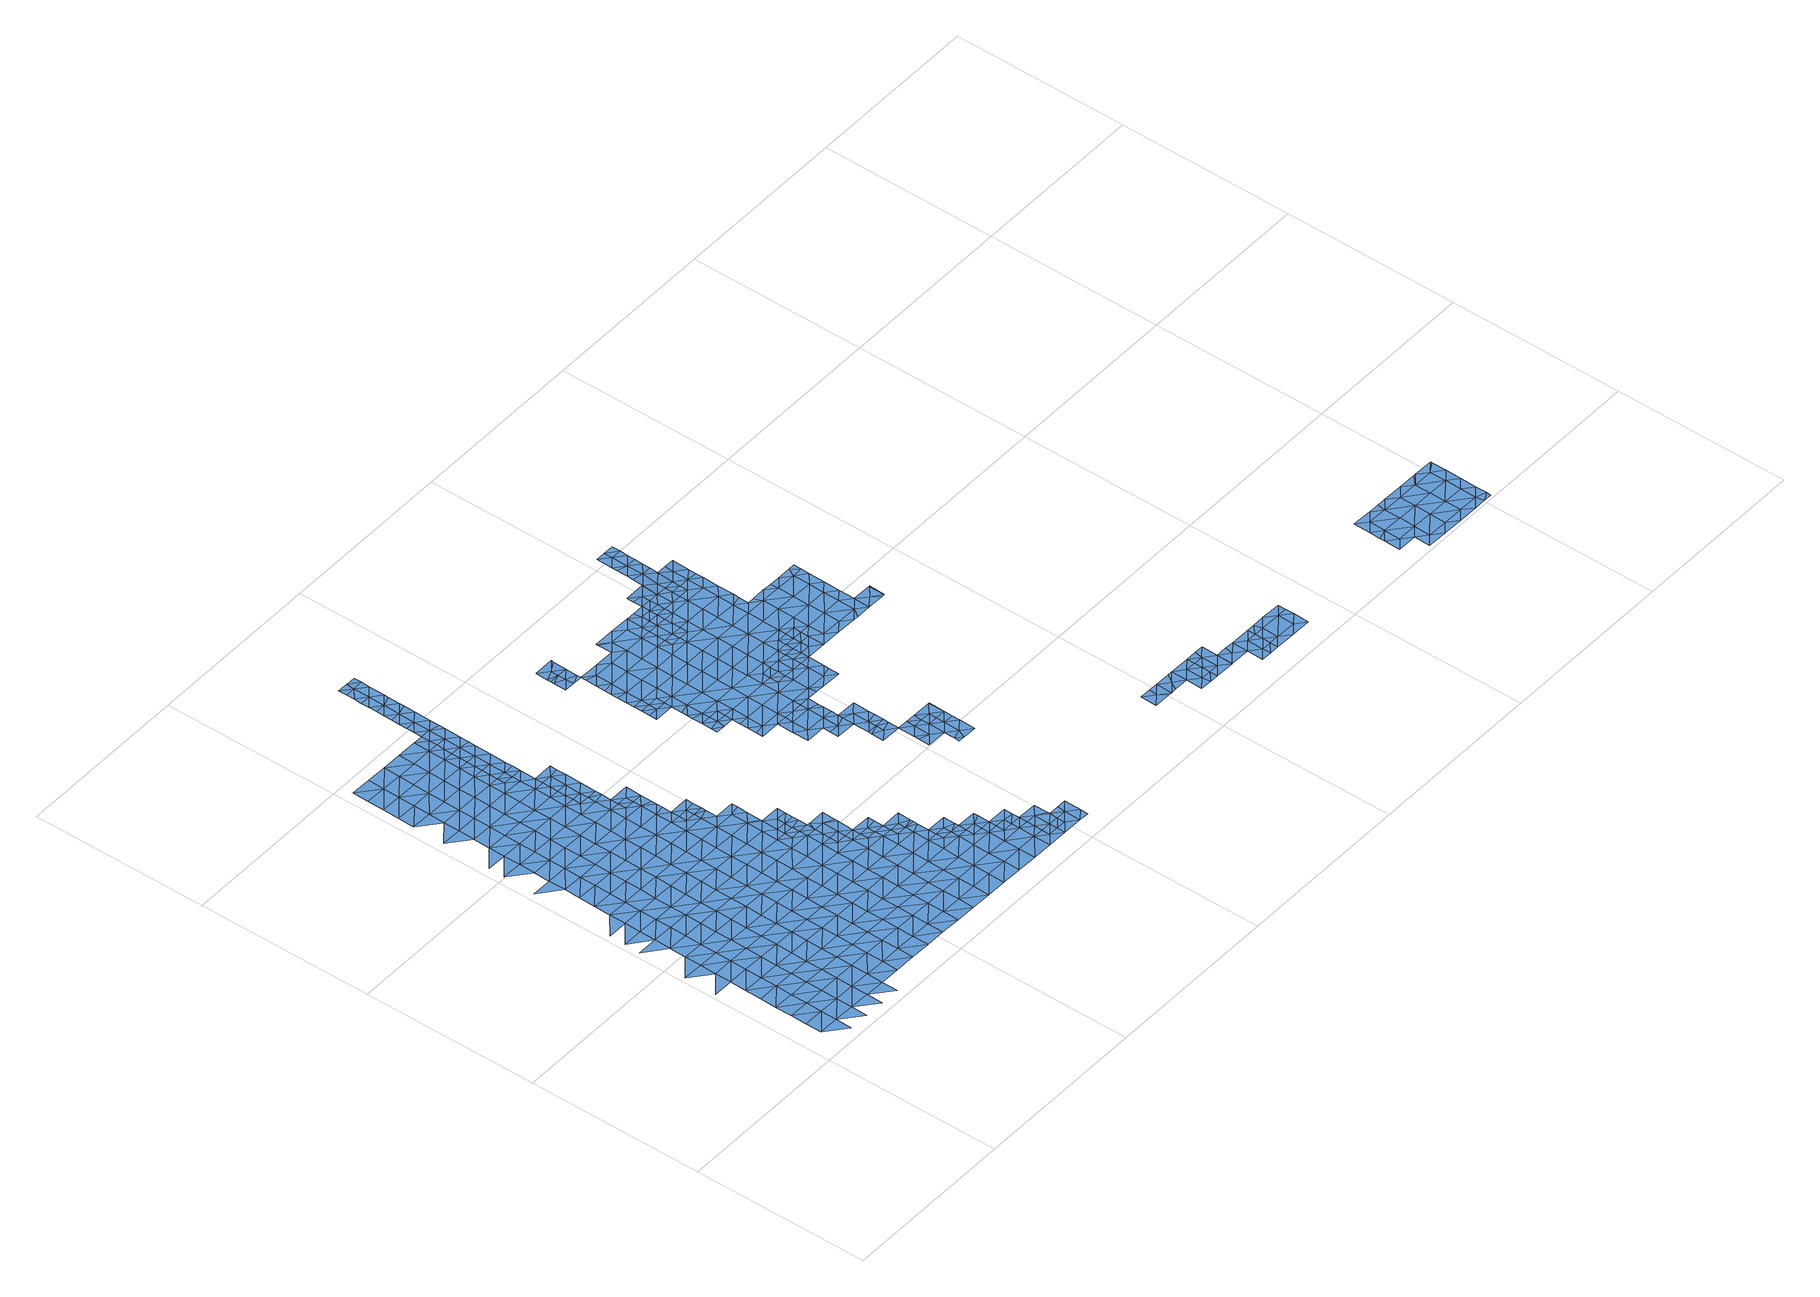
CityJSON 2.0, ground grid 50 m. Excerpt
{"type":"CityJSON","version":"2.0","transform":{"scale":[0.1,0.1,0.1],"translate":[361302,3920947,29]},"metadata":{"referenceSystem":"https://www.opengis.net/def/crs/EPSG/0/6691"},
"CityObjects":{
"waterbody1":{"type":"WaterBody","attributes":{"name":"9","class":"1140","function":"1","WaterBodyRiverFloodingRiskAttribute.description":"5","WaterBodyRiverFloodingRiskAttribute.rankOrg":"2","WaterBodyRiverFloodingRiskAttribute.adminType":"2","WaterBodyRiverFloodingRiskAttribute.scale":"L1"},"geometry":[{"type":"MultiSurface","lod":"1","boundaries":[[[0,1,2]],[[2,3,4]],[[4,3,5]],[[2,1,3]],[[5,6,7]],[[3,6,5]],[[6,8,7]],[[7,9,10]],[[9,11,10]],[[12,13,14]],[[15,16,1]],[[1,17,3]],[[16,17,1]],[[17,6,3]],[[7,8,9]],[[9,18,11]],[[11,19,14]],[[20,12,21]],[[22,8,6]],[[23,20,21]],[[17,22,6]],[[14,24,12]],[[25,9,8]],[[19,11,18]],[[22,25,8]],[[26,18,9]],[[24,14,19]],[[21,12,24]],[[27,28,16]],[[16,29,17]],[[25,26,9]],[[24,30,21]],[[31,32,33]],[[28,29,16]],[[23,21,30]],[[17,34,22]],[[23,35,32]],[[36,37,33]],[[26,38,18]],[[18,39,19]],[[30,35,23]],[[29,34,17]],[[34,25,22]],[[40,37,36]],[[35,41,32]],[[42,26,25]],[[39,18,38]],[[24,19,39]],[[34,42,25]],[[43,40,44]],[[39,45,24]],[[33,32,46]],[[33,47,36]],[[48,38,26]],[[30,24,45]],[[32,41,46]],[[42,48,26]],[[49,40,36]],[[45,50,30]],[[29,28,51]],[[35,30,50]],[[47,49,36]],[[28,52,51]],[[33,46,47]],[[48,53,38]],[[38,54,39]],[[40,49,44]],[[50,55,35]],[[35,56,41]],[[55,56,35]],[[29,51,57]],[[34,29,58]],[[44,59,60]],[[41,61,46]],[[58,29,57]],[[42,34,58]],[[54,38,53]],[[45,39,54]],[[62,50,45]],[[42,63,48]],[[59,44,49]],[[54,62,45]],[[64,65,66]],[[63,42,58]],[[47,46,61]],[[67,49,47]],[[68,69,60]],[[41,56,61]],[[63,70,48]],[[48,71,53]],[[62,72,50]],[[50,73,55]],[[60,59,68]],[[57,51,74]],[[75,60,69]],[[75,76,66]],[[70,71,48]],[[72,73,50]],[[77,58,57]],[[69,76,75]],[[53,78,54]],[[49,79,59]],[[55,80,56]],[[47,61,67]],[[67,79,49]],[[81,77,57]],[[77,63,58]],[[66,82,64]],[[83,84,85]],[[81,57,74]],[[73,80,55]],[[54,78,62]],[[56,80,61]],[[86,83,85]],[[87,68,59]],[[88,84,64]],[[79,89,59]],[[90,72,62]],[[63,91,70]],[[92,67,61]],[[53,71,78]],[[88,85,84]],[[93,94,86]],[[78,90,62]],[[66,76,82]],[[80,92,61]],[[95,81,74]],[[91,63,77]],[[96,71,70]],[[97,76,69]],[[88,64,82]],[[59,89,87]],[[90,98,72]],[[72,99,73]],[[69,68,97]],[[96,78,71]],[[85,100,86]],[[98,99,72]],[[99,80,73]],[[101,70,91]],[[97,68,87]],[[102,67,92]],[[103,100,85]],[[100,93,86]],[[76,104,82]],[[103,85,88]],[[79,67,105]],[[106,107,81]],[[107,91,77]],[[96,70,101]],[[108,109,110]],[[105,67,102]],[[78,111,90]],[[81,95,106]],[[77,81,107]],[[112,87,89]],[[113,108,110]],[[99,114,80]],[[89,79,115]],[[116,109,93]],[[76,97,104]],[[104,117,82]],[[118,101,91]],[[82,119,88]],[[92,80,114]],[[115,79,105]],[[112,97,87]],[[78,96,111]],[[111,120,90]],[[121,116,93]],[[90,122,98]],[[92,123,102]],[[124,110,109]],[[93,100,121]],[[125,113,126]],[[127,125,128]],[[129,96,101]],[[112,89,115]],[[91,107,118]],[[130,92,114]],[[131,105,102]],[[116,124,109]],[[98,132,99]],[[82,117,119]],[[128,125,126]],[[133,100,103]],[[106,95,134]],[[135,113,110]],[[103,88,136]],[[123,131,102]],[[137,127,138]],[[96,129,111]],[[90,120,122]],[[101,118,139]],[[92,130,123]],[[124,135,110]],[[104,140,117]],[[135,126,113]],[[88,119,136]],[[138,127,128]],[[100,133,121]],[[97,112,141]],[[104,97,140]],[[114,99,132]],[[101,139,129]],[[115,105,131]],[[142,137,143]],[[106,134,144]],[[98,122,132]],[[107,106,145]],[[146,116,121]],[[97,141,140]],[[103,136,133]],[[143,137,138]],[[147,142,143]],[[145,106,144]],[[118,107,145]],[[148,128,126]],[[120,111,149]],[[133,146,121]],[[130,114,150]],[[118,151,139]],[[149,111,129]],[[112,115,152]],[[150,114,132]],[[153,136,119]],[[152,115,131]],[[154,148,126]],[[148,138,128]],[[117,140,155]],[[154,126,135]],[[119,117,153]],[[146,156,116]],[[134,157,144]],[[116,158,124]],[[159,131,123]],[[160,120,149]],[[147,143,161]],[[118,145,151]],[[162,130,150]],[[153,117,155]],[[122,120,163]],[[156,158,116]],[[123,130,159]],[[112,152,164]],[[141,112,165]],[[136,166,133]],[[167,143,138]],[[163,120,160]],[[132,122,163]],[[124,168,135]],[[159,130,162]],[[129,169,149]],[[139,151,170]],[[129,139,169]],[[112,164,165]],[[158,168,124]],[[159,171,131]],[[172,167,138]],[[133,166,146]],[[140,141,173]],[[136,153,174]],[[172,138,148]],[[175,161,143]],[[150,132,176]],[[145,177,151]],[[135,178,154]],[[139,170,169]],[[152,131,171]],[[149,179,160]],[[144,157,180]],[[176,132,163]],[[173,141,165]],[[145,144,177]],[[155,140,173]],[[168,178,135]],[[150,181,162]],[[182,153,155]],[[136,174,166]],[[171,183,152]],[[146,184,156]],[[166,184,146]],[[144,180,177]],[[185,181,150]],[[151,186,170]],[[154,187,148]],[[179,149,169]],[[188,163,160]],[[185,150,176]],[[189,182,155]],[[190,159,162]],[[182,174,153]],[[191,165,164]],[[189,155,173]],[[178,187,154]],[[175,143,167]],[[164,152,192]],[[184,193,156]],[[156,194,158]],[[181,190,162]],[[148,195,172]],[[196,160,179]],[[192,152,183]],[[151,177,186]],[[159,190,171]],[[187,195,148]],[[195,167,172]],[[180,157,197]],[[182,198,174]],[[174,199,166]],[[176,163,188]],[[158,200,168]],[[169,201,179]],[[160,196,188]],[[191,164,192]],[[173,165,191]],[[170,186,202]],[[169,170,201]],[[198,199,174]],[[199,184,166]],[[188,203,176]],[[176,204,185]],[[205,189,173]],[[206,175,167]],[[156,193,194]],[[203,204,176]],[[168,207,178]],[[170,202,201]],[[180,197,208]],[[177,180,209]],[[201,210,179]],[[179,211,196]],[[212,173,191]],[[200,207,168]],[[213,182,189]],[[171,190,214]],[[183,171,215]],[[183,216,192]],[[209,180,208]],[[158,194,200]],[[186,177,209]],[[206,167,195]],[[199,217,184]],[[178,218,187]],[[206,219,175]],[[216,191,192]],[[205,173,212]],[[205,213,189]],[[181,220,190]],[[213,198,182]],[[171,214,215]],[[217,221,184]],[[196,222,188]],[[181,185,220]],[[207,218,178]],[[223,208,197]],[[193,221,194]],[[202,186,224]],[[193,184,221]],[[222,203,188]],[[225,199,198]],[[187,226,195]],[[179,210,211]],[[186,209,224]],[[185,204,220]],[[194,227,200]],[[183,215,216]],[[228,212,191]],[[220,229,190]],[[218,226,187]],[[230,225,198]],[[221,231,194]],[[232,209,208]],[[225,233,199]],[[234,217,199]],[[227,235,200]],[[195,236,206]],[[196,211,222]],[[233,234,199]],[[202,224,237]],[[201,202,238]],[[239,215,214]],[[235,240,200]],[[200,240,207]],[[241,191,216]],[[222,242,203]],[[194,231,227]],[[203,243,204]],[[244,205,212]],[[230,198,213]],[[214,190,245]],[[226,236,195]],[[236,219,206]],[[246,232,208]],[[232,224,209]],[[238,202,237]],[[210,201,238]],[[247,213,205]],[[246,208,223]],[[242,243,203]],[[248,221,217]],[[240,249,207]],[[204,243,220]],[[250,248,217]],[[190,229,245]],[[250,217,234]],[[215,239,216]],[[249,251,207]],[[207,251,218]],[[191,241,228]],[[244,247,205]],[[252,237,224]],[[253,225,230]],[[254,227,231]],[[255,231,221]],[[236,256,219]],[[211,257,222]],[[258,259,213]],[[251,260,218]],[[213,259,230]],[[258,213,247]],[[261,255,221]],[[210,238,262]],[[214,245,239]],[[211,210,257]],[[261,221,248]],[[241,216,263]],[[260,264,218]],[[218,264,226]],[[212,228,244]],[[220,265,229]],[[266,246,223]],[[267,228,241]],[[252,224,232]],[[268,238,237]],[[269,267,241]],[[210,262,257]],[[269,241,263]],[[264,270,226]],[[253,230,271]],[[271,230,259]],[[270,272,226]],[[226,272,236]],[[271,273,253]],[[220,243,274]],[[263,216,275]],[[229,276,245]],[[254,231,277]],[[216,239,275]],[[278,247,244]],[[279,268,237]],[[231,255,277]],[[280,244,228]],[[279,237,252]],[[265,220,274]],[[276,239,245]],[[266,281,246]],[[282,228,267]],[[246,283,232]],[[272,284,236]],[[222,257,285]],[[242,222,286]],[[284,287,236]],[[236,287,256]],[[288,263,275]],[[281,283,246]],[[228,282,280]],[[283,252,232]],[[289,275,239]],[[280,290,244]],[[262,238,268]],[[290,291,244]],[[222,285,286]],[[274,243,292]],[[229,265,276]],[[278,244,291]],[[243,242,293]],[[294,265,274]],[[256,287,295]],[[296,279,252]],[[289,297,275]],[[298,294,274]],[[239,299,289]],[[274,292,298]],[[288,275,297]],[[242,286,293]],[[283,296,252]],[[262,268,300]],[[299,239,276]],[[292,243,293]],[[257,262,301]],[[302,288,297]],[[301,262,300]],[[285,257,301]],[[303,268,279]],[[304,265,294]],[[266,305,281]],[[286,285,306]],[[276,265,304]],[[307,292,293]],[[308,293,286]],[[309,305,266]],[[310,303,279]],[[303,300,268]],[[311,308,286]],[[311,286,306]],[[312,276,304]],[[276,313,299]],[[310,279,296]],[[281,314,283]],[[306,285,315]],[[316,307,293]],[[285,301,315]],[[276,312,313]],[[305,314,281]],[[314,296,283]],[[289,299,317]],[[304,294,318]],[[316,293,308]],[[294,319,318]],[[316,320,307]],[[321,299,313]],[[300,322,301]],[[323,306,315]],[[324,315,301]],[[317,299,321]],[[318,325,304]],[[326,310,296]],[[327,322,300]],[[327,300,303]],[[319,328,318]],[[322,324,301]],[[329,323,315]],[[330,329,315]],[[328,319,331]],[[330,315,324]],[[328,325,318]],[[332,305,309]],[[296,314,326]],[[333,334,310]],[[305,332,314]],[[310,326,333]],[[303,310,334]],[[303,335,327]],[[336,324,322]],[[327,337,322]],[[334,335,303]],[[309,338,332]],[[332,339,314]],[[314,340,326]],[[341,336,322]],[[327,335,337]],[[322,337,341]],[[342,336,341]],[[343,334,333]],[[314,339,340]],[[344,343,333]],[[333,326,344]],[[345,337,335]],[[346,347,338]],[[347,339,332]],[[348,349,334]],[[334,349,335]],[[334,343,348]],[[326,340,344]],[[332,338,347]],[[345,335,350]],[[335,349,350]],[[339,351,340]],[[352,343,344]],[[353,345,350]],[[340,354,344]],[[355,351,339]],[[356,352,344]],[[339,347,355]],[[340,351,354]],[[356,344,354]],[[357,347,346]],[[352,356,358]],[[359,354,351]],[[360,351,355]],[[357,346,361]],[[355,347,357]],[[362,360,355]],[[363,359,351]],[[360,364,351]],[[364,363,351]],[[362,355,357]],[[365,357,361]],[[366,365,361]],[[367,360,362]],[[365,368,357]],[[368,369,357]],[[357,369,362]],[[370,367,362]],[[369,371,362]],[[371,370,362]],[[372,365,366]],[[372,366,373]],[[373,366,374]],[[375,376,377]],[[376,373,374]],[[375,373,376]],[[378,377,376]],[[379,376,374]],[[380,379,374]],[[381,376,379]],[[378,376,381]]]}]},
"waterbody2":{"type":"WaterBody","attributes":{"name":"9","class":"1140","function":"1","WaterBodyRiverFloodingRiskAttribute.description":"5","WaterBodyRiverFloodingRiskAttribute.rankOrg":"1","WaterBodyRiverFloodingRiskAttribute.adminType":"2","WaterBodyRiverFloodingRiskAttribute.scale":"L1"},"geometry":[{"type":"MultiSurface","lod":"1","boundaries":[[[382,261,248]],[[250,234,383]],[[253,273,384]],[[385,384,273]],[[384,385,383]],[[383,385,386]],[[382,248,383]],[[233,225,384]],[[382,383,386]],[[382,386,387]],[[382,387,388]],[[253,384,225]],[[383,234,384]],[[261,382,255]],[[384,234,233]],[[383,248,250]],[[382,388,255]]]}]},
"waterbody3":{"type":"WaterBody","attributes":{"name":"9","class":"1140","function":"1","WaterBodyRiverFloodingRiskAttribute.description":"5","WaterBodyRiverFloodingRiskAttribute.rankOrg":"1","WaterBodyRiverFloodingRiskAttribute.adminType":"2","WaterBodyRiverFloodingRiskAttribute.scale":"L1"},"geometry":[{"type":"MultiSurface","lod":"1","boundaries":[[[278,389,258]],[[278,258,247]],[[259,258,389]],[[390,259,389]],[[291,390,389]],[[278,291,389]]]}]},
"waterbody4":{"type":"WaterBody","attributes":{"name":"9","class":"1140","function":"1","WaterBodyRiverFloodingRiskAttribute.description":"5","WaterBodyRiverFloodingRiskAttribute.rankOrg":"1","WaterBodyRiverFloodingRiskAttribute.adminType":"2","WaterBodyRiverFloodingRiskAttribute.scale":"L1"},"geometry":[{"type":"MultiSurface","lod":"1","boundaries":[[[267,269,391]],[[391,392,393]],[[393,267,391]],[[288,302,391]],[[269,263,391]],[[391,263,288]],[[392,391,302]]]}]},
"waterbody5":{"type":"WaterBody","attributes":{"name":"9","class":"1140","function":"1","WaterBodyRiverFloodingRiskAttribute.description":"5","WaterBodyRiverFloodingRiskAttribute.rankOrg":"1","WaterBodyRiverFloodingRiskAttribute.adminType":"2","WaterBodyRiverFloodingRiskAttribute.scale":"L1"},"geometry":[{"type":"MultiSurface","lod":"1","boundaries":[[[394,395,396]],[[397,398,395]],[[398,397,399]],[[400,401,402]],[[277,400,402]],[[254,277,402]],[[260,251,403]],[[404,403,251]],[[398,396,395]],[[405,394,406]],[[404,407,403]],[[404,401,407]],[[402,401,404]],[[408,399,397]],[[409,410,411]],[[403,408,397]],[[408,403,407]],[[235,402,240]],[[249,240,404]],[[254,235,227]],[[235,254,402]],[[406,394,412]],[[270,264,397]],[[413,414,406]],[[295,287,394]],[[414,405,406]],[[415,410,409]],[[416,413,411]],[[416,411,410]],[[417,418,419]],[[417,420,421]],[[422,423,411]],[[412,422,406]],[[411,406,422]],[[411,413,406]],[[420,417,419]],[[424,419,418]],[[425,426,427]],[[428,415,409]],[[429,427,430]],[[431,409,411]],[[431,411,423]],[[287,395,394]],[[402,404,240]],[[397,395,272]],[[432,412,394]],[[433,409,431]],[[430,409,433]],[[427,409,430]],[[409,427,428]],[[426,428,427]],[[424,425,419]],[[425,427,419]],[[432,394,396]],[[419,429,420]],[[403,397,264]],[[249,404,251]],[[260,403,264]],[[284,395,287]],[[284,272,395]],[[270,397,272]],[[405,295,394]],[[419,427,429]]]}]},
"waterbody6":{"type":"WaterBody","attributes":{"name":"9","class":"1140","function":"1","WaterBodyRiverFloodingRiskAttribute.description":"5","WaterBodyRiverFloodingRiskAttribute.rankOrg":"1","WaterBodyRiverFloodingRiskAttribute.adminType":"2","WaterBodyRiverFloodingRiskAttribute.scale":"L1"},"geometry":[{"type":"MultiSurface","lod":"1","boundaries":[[[319,294,298]],[[298,292,307]],[[298,307,434]],[[331,319,435]],[[435,319,434]],[[319,298,434]],[[320,435,434]],[[320,434,307]]]}]},
"waterbody7":{"type":"WaterBody","attributes":{"name":"9","class":"1140","function":"1","WaterBodyRiverFloodingRiskAttribute.description":"5","WaterBodyRiverFloodingRiskAttribute.rankOrg":"1","WaterBodyRiverFloodingRiskAttribute.adminType":"2","WaterBodyRiverFloodingRiskAttribute.scale":"L1"},"geometry":[{"type":"MultiSurface","lod":"1","boundaries":[[[311,306,436]],[[436,306,323]],[[436,308,311]],[[437,438,439]],[[437,439,440]],[[439,308,436]],[[323,329,436]],[[440,439,436]],[[440,436,329]],[[441,316,439]],[[308,439,316]],[[316,441,320]],[[441,439,438]]]}]},
"waterbody8":{"type":"WaterBody","attributes":{"name":"9","class":"1140","function":"1","WaterBodyRiverFloodingRiskAttribute.description":"5","WaterBodyRiverFloodingRiskAttribute.rankOrg":"1","WaterBodyRiverFloodingRiskAttribute.adminType":"2","WaterBodyRiverFloodingRiskAttribute.scale":"L1"},"geometry":[{"type":"MultiSurface","lod":"1","boundaries":[[[442,336,342]],[[330,336,442]],[[336,330,324]],[[443,442,444]],[[443,329,442]],[[330,442,329]],[[342,444,442]]]}]},
"waterbody9":{"type":"WaterBody","attributes":{"name":"9","class":"1140","function":"1","WaterBodyRiverFloodingRiskAttribute.description":"5","WaterBodyRiverFloodingRiskAttribute.rankOrg":"1","WaterBodyRiverFloodingRiskAttribute.adminType":"2","WaterBodyRiverFloodingRiskAttribute.scale":"L1"},"geometry":[{"type":"MultiSurface","lod":"1","boundaries":[[[337,345,341]],[[445,345,353]],[[446,342,447]],[[446,447,445]],[[345,445,447]],[[341,447,342]],[[345,447,341]]]}]},
"waterbody10":{"type":"WaterBody","attributes":{"name":"9","class":"1140","function":"1","WaterBodyRiverFloodingRiskAttribute.description":"5","WaterBodyRiverFloodingRiskAttribute.rankOrg":"1","WaterBodyRiverFloodingRiskAttribute.adminType":"2","WaterBodyRiverFloodingRiskAttribute.scale":"L1"},"geometry":[{"type":"MultiSurface","lod":"1","boundaries":[[[448,449,450]],[[450,349,448]],[[348,448,349]],[[352,448,348]],[[352,449,448]],[[449,352,358]],[[352,348,343]]]}]},
"waterbody11":{"type":"WaterBody","attributes":{"name":"9","class":"1140","function":"1","WaterBodyRiverFloodingRiskAttribute.description":"5","WaterBodyRiverFloodingRiskAttribute.rankOrg":"1","WaterBodyRiverFloodingRiskAttribute.adminType":"2","WaterBodyRiverFloodingRiskAttribute.scale":"L1"},"geometry":[{"type":"MultiSurface","lod":"1","boundaries":[[[451,452,453]],[[356,354,452]],[[452,354,359]],[[363,453,452]],[[452,451,358]],[[356,452,358]],[[452,359,363]]]}]},
"waterbody12":{"type":"WaterBody","attributes":{"name":"9","class":"1140","function":"1","WaterBodyRiverFloodingRiskAttribute.description":"5","WaterBodyRiverFloodingRiskAttribute.rankOrg":"1","WaterBodyRiverFloodingRiskAttribute.adminType":"2","WaterBodyRiverFloodingRiskAttribute.scale":"L1"},"geometry":[{"type":"MultiSurface","lod":"1","boundaries":[[[454,363,455]],[[367,455,360]],[[456,367,370]],[[454,455,456]],[[455,364,360]],[[364,455,363]],[[367,456,455]]]}]},
"waterbody13":{"type":"WaterBody","attributes":{"name":"9","class":"1140","function":"1","WaterBodyRiverFloodingRiskAttribute.description":"5","WaterBodyRiverFloodingRiskAttribute.rankOrg":"1","WaterBodyRiverFloodingRiskAttribute.adminType":"2","WaterBodyRiverFloodingRiskAttribute.scale":"L1"},"geometry":[{"type":"MultiSurface","lod":"1","boundaries":[[[368,365,457]],[[458,459,460]],[[371,460,370]],[[372,375,457]],[[460,377,458]],[[372,457,365]],[[375,377,457]],[[460,457,377]],[[371,369,460]],[[368,457,369]],[[457,460,369]],[[370,460,459]],[[375,372,373]]]}]},
"waterbody14":{"type":"WaterBody","attributes":{"name":"9","class":"1140","function":"1","WaterBodyRiverFloodingRiskAttribute.description":"5","WaterBodyRiverFloodingRiskAttribute.rankOrg":"2","WaterBodyRiverFloodingRiskAttribute.adminType":"2","WaterBodyRiverFloodingRiskAttribute.scale":"L1"},"geometry":[{"type":"MultiSurface","lod":"1","boundaries":[[[461,462,463]],[[464,465,461]],[[466,463,462]],[[461,467,462]],[[461,463,464]],[[461,468,467]],[[461,465,468]]]}]},
"waterbody15":{"type":"WaterBody","attributes":{"name":"9","class":"1140","function":"1","WaterBodyRiverFloodingRiskAttribute.description":"5","WaterBodyRiverFloodingRiskAttribute.rankOrg":"2","WaterBodyRiverFloodingRiskAttribute.adminType":"2","WaterBodyRiverFloodingRiskAttribute.scale":"L1"},"geometry":[{"type":"MultiSurface","lod":"1","boundaries":[[[469,470,471]],[[469,471,472]],[[473,474,470]],[[471,470,474]],[[475,473,470]],[[470,476,475]],[[469,477,470]],[[476,470,477]]]}]},
"waterbody16":{"type":"WaterBody","attributes":{"name":"9","class":"1140","function":"1","WaterBodyRiverFloodingRiskAttribute.description":"5","WaterBodyRiverFloodingRiskAttribute.rankOrg":"2","WaterBodyRiverFloodingRiskAttribute.adminType":"2","WaterBodyRiverFloodingRiskAttribute.scale":"L1"},"geometry":[{"type":"MultiSurface","lod":"1","boundaries":[[[478,479,480]],[[481,480,482]],[[479,482,480]],[[481,482,483]],[[481,484,480]],[[484,485,480]],[[486,478,485]],[[485,478,480]]]}]},
"waterbody17":{"type":"WaterBody","attributes":{"name":"9","class":"1140","function":"1","WaterBodyRiverFloodingRiskAttribute.description":"5","WaterBodyRiverFloodingRiskAttribute.rankOrg":"1","WaterBodyRiverFloodingRiskAttribute.adminType":"2","WaterBodyRiverFloodingRiskAttribute.scale":"L1"},"geometry":[{"type":"MultiSurface","lod":"1","boundaries":[[[487,488,484]],[[489,486,485]],[[489,488,490]],[[485,484,488]],[[488,491,490]],[[488,489,485]],[[487,491,488]]]}]},
"waterbody18":{"type":"WaterBody","attributes":{"name":"9","class":"1140","function":"1","WaterBodyRiverFloodingRiskAttribute.description":"5","WaterBodyRiverFloodingRiskAttribute.rankOrg":"2","WaterBodyRiverFloodingRiskAttribute.adminType":"2","WaterBodyRiverFloodingRiskAttribute.scale":"L1"},"geometry":[{"type":"MultiSurface","lod":"1","boundaries":[[[492,493,494]],[[495,494,493]],[[494,495,496]],[[495,497,496]],[[498,499,500]],[[498,496,499]],[[500,501,498]],[[502,493,492]],[[493,503,504]],[[505,504,503]],[[506,498,501]],[[498,506,507]],[[498,507,494]],[[494,507,508]],[[508,492,494]],[[495,493,504]],[[494,496,498]],[[505,509,504]],[[509,510,504]],[[510,495,504]],[[493,502,511]],[[493,511,512]],[[512,503,493]],[[497,495,510]]]}]},
"waterbody19":{"type":"WaterBody","attributes":{"name":"9","class":"1140","function":"1","WaterBodyRiverFloodingRiskAttribute.description":"5","WaterBodyRiverFloodingRiskAttribute.rankOrg":"2","WaterBodyRiverFloodingRiskAttribute.adminType":"2","WaterBodyRiverFloodingRiskAttribute.scale":"L1"},"geometry":[{"type":"MultiSurface","lod":"1","boundaries":[[[513,514,515]],[[516,517,513]],[[513,517,514]],[[517,518,519]],[[517,519,514]],[[514,519,520]],[[515,514,520]]]}]},
"waterbody20":{"type":"WaterBody","attributes":{"name":"9","class":"1140","function":"1","WaterBodyRiverFloodingRiskAttribute.description":"5","WaterBodyRiverFloodingRiskAttribute.rankOrg":"1","WaterBodyRiverFloodingRiskAttribute.adminType":"2","WaterBodyRiverFloodingRiskAttribute.scale":"L1"},"geometry":[{"type":"MultiSurface","lod":"1","boundaries":[[[501,518,521]],[[518,517,521]],[[516,522,521]],[[523,521,522]],[[523,524,525]],[[525,506,501]],[[501,521,525]],[[523,525,521]],[[506,525,507]],[[525,524,507]],[[517,516,521]]]}]},
"waterbody21":{"type":"WaterBody","attributes":{"name":"9","class":"1140","function":"1","WaterBodyRiverFloodingRiskAttribute.description":"5","WaterBodyRiverFloodingRiskAttribute.rankOrg":"2","WaterBodyRiverFloodingRiskAttribute.adminType":"2","WaterBodyRiverFloodingRiskAttribute.scale":"L1"},"geometry":[{"type":"MultiSurface","lod":"1","boundaries":[[[526,527,528]],[[515,528,529]],[[515,529,530]],[[531,530,529]],[[532,533,534]],[[530,531,535]],[[536,537,538]],[[534,537,536]],[[532,534,536]],[[533,539,534]],[[537,540,538]],[[526,541,527]],[[528,527,529]],[[542,527,541]],[[527,542,543]],[[534,543,542]],[[539,543,534]],[[543,529,527]],[[544,540,545]],[[537,545,540]],[[545,537,542]],[[534,542,537]],[[531,529,543]]]}]},
"waterbody22":{"type":"WaterBody","attributes":{"name":"9","class":"1140","function":"1","WaterBodyRiverFloodingRiskAttribute.description":"5","WaterBodyRiverFloodingRiskAttribute.rankOrg":"1","WaterBodyRiverFloodingRiskAttribute.adminType":"2","WaterBodyRiverFloodingRiskAttribute.scale":"L1"},"geometry":[{"type":"MultiSurface","lod":"1","boundaries":[[[546,547,533]],[[546,535,547]],[[535,531,547]],[[539,533,547]],[[546,533,548]],[[531,543,547]],[[547,543,539]]]}]},
"waterbody23":{"type":"WaterBody","attributes":{"name":"9","class":"1140","function":"1","WaterBodyRiverFloodingRiskAttribute.description":"5","WaterBodyRiverFloodingRiskAttribute.rankOrg":"2","WaterBodyRiverFloodingRiskAttribute.adminType":"2","WaterBodyRiverFloodingRiskAttribute.scale":"L1"},"geometry":[{"type":"MultiSurface","lod":"1","boundaries":[[[549,550,551]],[[552,551,553]],[[554,555,556]],[[554,557,555]],[[558,559,556]],[[550,558,551]],[[560,554,559]],[[559,554,556]],[[561,550,549]],[[555,553,556]],[[552,562,551]],[[549,551,562]],[[553,558,556]],[[551,558,553]]]}]},
"waterbody24":{"type":"WaterBody","attributes":{"name":"9","class":"1140","function":"1","WaterBodyRiverFloodingRiskAttribute.description":"5","WaterBodyRiverFloodingRiskAttribute.rankOrg":"2","WaterBodyRiverFloodingRiskAttribute.adminType":"2","WaterBodyRiverFloodingRiskAttribute.scale":"L1"},"geometry":[{"type":"MultiSurface","lod":"1","boundaries":[[[563,564,565]],[[566,567,565]],[[564,563,568]],[[568,569,564]],[[570,571,564]],[[572,564,571]],[[572,573,564]],[[573,565,564]],[[574,565,573]],[[574,566,565]],[[575,566,574]],[[576,563,565]],[[576,565,567]],[[569,570,564]]]}]},
"waterbody25":{"type":"WaterBody","attributes":{"name":"9","class":"1140","function":"1","WaterBodyRiverFloodingRiskAttribute.description":"5","WaterBodyRiverFloodingRiskAttribute.rankOrg":"1","WaterBodyRiverFloodingRiskAttribute.adminType":"2","WaterBodyRiverFloodingRiskAttribute.scale":"L1"},"geometry":[{"type":"MultiSurface","lod":"1","boundaries":[[[577,578,579]],[[505,503,580]],[[581,509,582]],[[583,584,585]],[[586,587,588]],[[583,589,590]],[[588,591,592]],[[593,594,595]],[[593,596,594]],[[591,588,587]],[[591,483,592]],[[592,483,597]],[[596,592,597]],[[593,592,596]],[[592,593,588]],[[593,598,588]],[[598,586,588]],[[586,598,599]],[[600,573,589]],[[598,601,602]],[[598,602,599]],[[603,575,600]],[[604,605,603]],[[604,606,605]],[[606,607,608]],[[462,467,609]],[[609,467,610]],[[611,612,607]],[[613,610,467]],[[613,614,610]],[[610,614,615]],[[475,616,611]],[[614,617,615]],[[474,615,617]],[[615,474,473]],[[618,619,612]],[[554,618,557]],[[555,557,620]],[[621,553,620]],[[622,623,621]],[[624,625,511]],[[626,624,511]],[[626,627,624]],[[628,622,629]],[[552,553,621]],[[630,549,631]],[[632,630,631]],[[632,633,634]],[[635,634,633]],[[636,637,638]],[[639,640,641]],[[639,641,642]],[[642,643,639]],[[644,643,642]],[[645,644,642]],[[644,645,646]],[[644,646,647]],[[648,644,649]],[[649,644,647]],[[649,647,650]],[[649,650,651]],[[652,651,653]],[[654,652,653]],[[638,655,656]],[[656,657,658]],[[659,660,661]],[[593,662,598]],[[663,664,665]],[[661,660,666]],[[659,661,667]],[[667,661,668]],[[669,670,668]],[[671,669,579]],[[672,673,674]],[[675,673,672]],[[676,677,678]],[[677,679,680]],[[681,682,683]],[[683,684,681]],[[684,685,681]],[[681,685,678]],[[678,677,681]],[[654,679,652]],[[652,649,651]],[[681,677,682]],[[680,682,677]],[[686,648,649]],[[648,687,644]],[[687,643,644]],[[509,505,580]],[[512,625,503]],[[512,511,625]],[[688,637,689]],[[637,688,690]],[[690,691,655]],[[692,633,632]],[[693,694,695]],[[571,570,695]],[[589,573,572]],[[574,573,600]],[[600,575,574]],[[696,697,567]],[[698,696,699]],[[699,700,698]],[[701,702,700]],[[703,704,702]],[[705,706,703]],[[705,560,559]],[[620,553,555]],[[559,558,705]],[[707,705,558]],[[708,707,561]],[[707,706,705]],[[708,709,707]],[[707,709,706]],[[700,702,704]],[[704,698,700]],[[696,698,697]],[[698,710,697]],[[711,710,578]],[[684,712,685]],[[713,684,683]],[[710,711,697]],[[567,697,714]],[[576,567,714]],[[714,563,576]],[[563,714,715]],[[716,717,715]],[[682,718,683]],[[718,716,683]],[[683,716,715]],[[714,683,715]],[[713,683,714]],[[697,713,714]],[[711,713,697]],[[719,653,651]],[[713,711,684]],[[711,578,684]],[[684,578,712]],[[578,720,712]],[[720,578,577]],[[579,578,710]],[[710,671,579]],[[671,710,698]],[[704,671,698]],[[703,671,704]],[[703,706,671]],[[670,669,671]],[[706,670,671]],[[709,670,706]],[[721,670,709]],[[721,722,670]],[[723,719,724]],[[719,723,653]],[[725,653,723]],[[717,569,715]],[[568,715,569]],[[715,568,563]],[[726,570,569]],[[570,726,695]],[[726,693,695]],[[723,693,725]],[[693,723,727]],[[670,722,728]],[[670,728,668]],[[728,667,668]],[[635,667,634]],[[634,667,728]],[[722,634,728]],[[634,722,729]],[[729,632,634]],[[630,561,549]],[[550,561,707]],[[550,707,558]],[[554,560,618]],[[619,618,560]],[[619,560,705]],[[619,705,703]],[[702,619,703]],[[727,723,724]],[[730,645,642]],[[612,619,702]],[[701,612,702]],[[607,612,701]],[[607,701,608]],[[608,701,700]],[[608,700,699]],[[606,608,605]],[[605,608,699]],[[605,699,696]],[[603,605,696]],[[603,696,575]],[[566,575,696]],[[567,566,696]],[[572,571,589]],[[589,571,590]],[[583,590,584]],[[731,584,590]],[[571,731,590]],[[731,571,695]],[[731,695,694]],[[641,730,642]],[[655,691,657]],[[732,583,585]],[[587,583,732]],[[586,583,587]],[[733,666,734]],[[583,586,589]],[[599,589,586]],[[589,599,600]],[[602,600,599]],[[600,602,603]],[[602,604,603]],[[602,735,604]],[[735,609,604]],[[609,606,604]],[[609,607,606]],[[610,607,609]],[[610,611,607]],[[615,611,610]],[[615,475,611]],[[473,475,615]],[[616,736,611]],[[612,611,736]],[[612,736,618]],[[737,618,736]],[[618,737,557]],[[557,737,620]],[[620,737,624]],[[620,624,621]],[[621,624,622]],[[627,622,624]],[[627,629,622]],[[623,622,628]],[[621,623,562]],[[621,562,552]],[[549,562,631]],[[692,631,562]],[[692,632,631]],[[692,738,633]],[[738,689,739]],[[633,738,739]],[[739,635,633]],[[635,739,637]],[[636,635,637]],[[638,740,636]],[[741,660,659]],[[664,660,741]],[[663,660,664]],[[734,660,663]],[[734,666,660]],[[742,686,649]],[[652,742,649]],[[679,742,652]],[[674,742,672]],[[679,672,742]],[[677,672,679]],[[672,677,675]],[[675,677,676]],[[743,744,745]],[[743,745,577]],[[743,577,579]],[[743,579,669]],[[743,669,668]],[[661,743,668]],[[661,666,743]],[[743,666,744]],[[744,666,733]],[[580,503,625]],[[580,625,737]],[[580,737,746]],[[580,746,582]],[[656,655,657]],[[690,655,638]],[[638,637,690]],[[689,637,739]],[[624,737,625]],[[737,736,746]],[[580,582,509]],[[747,581,582]],[[462,609,466]],[[748,749,463]],[[466,609,735]],[[601,735,602]],[[662,601,598]],[[748,750,749]],[[662,593,595]],[[463,749,464]],[[582,751,747]],[[463,466,748]],[[748,466,735]],[[748,735,601]],[[662,748,601]],[[748,662,750]],[[750,662,752]],[[752,662,595]],[[635,753,667]],[[754,753,740]],[[753,754,659]],[[753,659,667]],[[475,476,616]],[[476,477,616]],[[477,755,616]],[[736,616,755]],[[636,753,635]],[[636,740,753]],[[741,659,754]],[[755,582,746]],[[755,746,736]],[[751,755,756]],[[756,755,477]],[[582,755,751]]]}]},
"waterbody26":{"type":"WaterBody","attributes":{"name":"9","class":"1140","function":"1","WaterBodyRiverFloodingRiskAttribute.description":"5","WaterBodyRiverFloodingRiskAttribute.rankOrg":"2","WaterBodyRiverFloodingRiskAttribute.adminType":"2","WaterBodyRiverFloodingRiskAttribute.scale":"L1"},"geometry":[{"type":"MultiSurface","lod":"1","boundaries":[[[561,630,708]],[[729,630,632]],[[729,722,757]],[[722,721,757]],[[721,709,757]],[[630,729,757]],[[757,709,708]],[[757,708,630]]]}]},
"waterbody27":{"type":"WaterBody","attributes":{"name":"9","class":"1140","function":"1","WaterBodyRiverFloodingRiskAttribute.description":"5","WaterBodyRiverFloodingRiskAttribute.rankOrg":"2","WaterBodyRiverFloodingRiskAttribute.adminType":"2","WaterBodyRiverFloodingRiskAttribute.scale":"L1"},"geometry":[{"type":"MultiSurface","lod":"1","boundaries":[[[717,716,758]],[[653,758,716]],[[653,725,758]],[[680,759,682]],[[569,717,726]],[[725,693,726]],[[718,682,759]],[[718,759,716]],[[680,654,759]],[[654,653,759]],[[725,726,758]],[[759,653,716]],[[758,726,717]],[[680,679,654]]]}]},
"waterbody28":{"type":"WaterBody","attributes":{"name":"9","class":"1140","function":"1","WaterBodyRiverFloodingRiskAttribute.description":"5","WaterBodyRiverFloodingRiskAttribute.rankOrg":"1","WaterBodyRiverFloodingRiskAttribute.adminType":"2","WaterBodyRiverFloodingRiskAttribute.scale":"L1"},"geometry":[{"type":"MultiSurface","lod":"1","boundaries":[[[760,761,762]],[[763,762,764]],[[765,764,762]],[[765,762,766]],[[766,762,761]],[[763,760,762]]]}]},
"waterbody29":{"type":"WaterBody","attributes":{"name":"9","class":"1140","function":"1","WaterBodyRiverFloodingRiskAttribute.description":"5","WaterBodyRiverFloodingRiskAttribute.rankOrg":"2","WaterBodyRiverFloodingRiskAttribute.adminType":"2","WaterBodyRiverFloodingRiskAttribute.scale":"L1"},"geometry":[{"type":"MultiSurface","lod":"1","boundaries":[[[767,768,769]],[[761,760,770]],[[771,768,772]],[[773,770,774]],[[773,772,768]],[[773,775,770]],[[773,768,776]],[[761,770,777]],[[775,777,770]],[[778,776,767]],[[767,776,768]],[[775,773,776]],[[774,770,760]],[[779,776,778]],[[779,775,776]],[[771,769,768]],[[769,771,780]]]}]},
"waterbody30":{"type":"WaterBody","attributes":{"name":"9","class":"1140","function":"1","WaterBodyRiverFloodingRiskAttribute.description":"5","WaterBodyRiverFloodingRiskAttribute.rankOrg":"1","WaterBodyRiverFloodingRiskAttribute.adminType":"2","WaterBodyRiverFloodingRiskAttribute.scale":"L1"},"geometry":[{"type":"MultiSurface","lod":"1","boundaries":[[[779,778,781]],[[781,778,767]],[[782,781,783]],[[784,779,781]],[[784,781,782]],[[783,781,785]],[[781,767,785]],[[767,769,785]],[[769,780,785]],[[780,786,785]],[[785,786,783]],[[787,783,786]]]}]},
"waterbody31":{"type":"WaterBody","attributes":{"name":"9","class":"1140","function":"1","WaterBodyRiverFloodingRiskAttribute.description":"5","WaterBodyRiverFloodingRiskAttribute.rankOrg":"2","WaterBodyRiverFloodingRiskAttribute.adminType":"2","WaterBodyRiverFloodingRiskAttribute.scale":"L1"},"geometry":[{"type":"MultiSurface","lod":"1","boundaries":[[[788,789,790]],[[789,788,791]],[[792,790,793]],[[790,794,788]],[[787,795,796]],[[796,797,798]],[[799,797,789]],[[789,791,799]],[[795,793,790]],[[789,795,790]],[[796,783,787]],[[797,795,789]],[[795,797,796]],[[800,794,792]],[[790,792,794]],[[783,796,798]]]}]},
"waterbody32":{"type":"WaterBody","attributes":{"name":"9","class":"1140","function":"1","WaterBodyRiverFloodingRiskAttribute.description":"5","WaterBodyRiverFloodingRiskAttribute.rankOrg":"1","WaterBodyRiverFloodingRiskAttribute.adminType":"2","WaterBodyRiverFloodingRiskAttribute.scale":"L1"},"geometry":[{"type":"MultiSurface","lod":"1","boundaries":[[[801,802,803]],[[804,802,801]],[[802,804,805]],[[806,801,803]],[[807,805,804]],[[803,802,808]],[[788,804,801]],[[807,809,805]],[[810,811,802]],[[810,802,805]],[[800,807,804]],[[806,791,801]],[[799,791,806]],[[791,788,801]],[[794,800,804]],[[804,788,794]],[[808,802,811]],[[809,810,805]]]}]},
"waterbody33":{"type":"WaterBody","attributes":{"name":"9","class":"1140","function":"1","WaterBodyRiverFloodingRiskAttribute.description":"5","WaterBodyRiverFloodingRiskAttribute.rankOrg":"1","WaterBodyRiverFloodingRiskAttribute.adminType":"2","WaterBodyRiverFloodingRiskAttribute.scale":"L1"},"geometry":[{"type":"MultiSurface","lod":"1","boundaries":[[[812,813,814]],[[813,815,814]],[[814,815,816]],[[817,818,819]],[[817,820,821]],[[822,821,823]],[[824,825,826]],[[822,827,828]],[[829,830,831]],[[831,814,816]],[[830,814,831]],[[830,812,814]],[[830,832,812]],[[833,832,830]],[[833,823,832]],[[822,833,827]],[[834,827,833]],[[823,835,832]],[[836,835,823]],[[836,837,835]],[[836,838,837]],[[836,839,838]],[[820,839,836]],[[820,840,839]],[[840,820,841]],[[817,841,820]],[[841,817,842]],[[817,819,842]],[[843,841,842]],[[841,843,840]],[[818,825,824]],[[817,825,818]],[[825,817,821]],[[825,821,822]],[[825,822,826]],[[826,822,828]],[[822,823,833]],[[844,845,846]],[[847,845,844]],[[848,812,835]],[[845,848,835]],[[847,844,849]],[[846,845,837]],[[850,846,837]],[[851,850,838]],[[851,839,852]],[[840,852,839]],[[839,851,838]],[[837,838,850]],[[837,845,835]],[[820,836,823]],[[821,820,823]],[[833,830,834]],[[829,834,830]],[[832,835,812]],[[847,853,845]],[[845,853,848]],[[853,854,848]],[[854,812,848]],[[854,813,812]]]}]}
},
"vertices":[
[115,24,15],[116,70,15],[59,71,15],[117,116,15],[60,117,15],[61,163,15],[118,162,15],[61,209,15],[118,208,15],[119,255,15],[62,255,15],[63,302,15],[64,394,15],[7,349,15],[64,348,15],[172,23,15],[173,69,15],[174,115,15],[120,301,15],[120,347,15],[8,441,15],[65,440,15],[174,161,15],[66,487,15],[121,393,15],[175,208,15],[176,254,15],[229,22,15],[230,68,15],[230,114,15],[122,439,15],[10,580,15],[66,533,15],[67,579,15],[231,160,15],[123,486,15],[68,625,15],[11,626,15],[176,300,15],[177,346,15],[69,671,15],[123,532,15],[232,207,15],[12,672,15],[69,718,16],[178,392,15],[124,578,15],[125,624,15],[232,253,15],[125,671,15],[179,439,15],[286,67,15],[286,21,15],[233,299,15],[234,345,15],[179,485,15],[180,531,15],[287,113,15],[288,160,15],[126,717,16],[70,764,16],[181,577,15],[235,392,15],[288,206,15],[72,903,16],[15,903,16],[72,856,16],[181,623,15],[127,763,16],[128,809,16],[289,252,15],[290,298,15],[235,438,15],[236,484,15],[343,66,15],[71,810,16],[128,855,16],[344,159,15],[291,344,15],[182,670,15],[237,530,15],[344,112,15],[129,902,16],[17,996,16],[73,949,16],[74,995,16],[74,1041,16],[184,762,16],[130,948,16],[183,716,16],[291,391,15],[345,205,15],[237,576,15],[75,1087,16],[18,1042,16],[400,65,15],[347,297,15],[184,808,16],[292,437,15],[293,483,16],[131,1040,16],[346,251,15],[238,623,15],[130,994,16],[185,855,16],[239,669,15],[401,112,15],[401,158,15],[20,1181,16],[76,1134,16],[77,1180,16],[347,344,15],[240,761,16],[77,1226,16],[293,529,16],[240,715,16],[133,1133,16],[186,901,16],[402,204,15],[186,947,16],[348,390,15],[132,1086,16],[349,436,15],[295,622,16],[133,1179,16],[21,1273,16],[78,1272,16],[22,1319,16],[79,1318,16],[403,296,15],[294,576,16],[296,668,16],[349,482,16],[188,1039,16],[457,64,15],[134,1225,16],[187,993,16],[23,1366,16],[79,1365,16],[403,250,15],[242,854,16],[241,807,16],[23,1412,17],[80,1411,17],[457,111,15],[458,157,15],[189,1086,16],[24,1458,17],[135,1318,16],[404,343,15],[350,528,16],[459,203,15],[296,714,17],[243,946,16],[135,1271,16],[242,900,16],[189,1132,16],[513,64,15],[190,1178,16],[352,621,16],[405,389,15],[81,1457,17],[351,575,16],[406,435,15],[297,760,17],[298,807,17],[245,1039,16],[137,1410,17],[191,1224,16],[460,296,15],[459,249,15],[352,667,16],[136,1364,16],[298,853,17],[244,992,16],[138,1456,17],[406,481,16],[515,156,15],[191,1270,16],[461,342,15],[514,110,15],[408,574,16],[300,945,17],[353,713,17],[245,1085,16],[407,528,16],[515,202,15],[192,1317,16],[462,434,15],[299,899,17],[408,620,16],[355,806,17],[354,759,17],[246,1131,16],[247,1177,16],[193,1363,16],[462,388,15],[570,63,14],[301,991,17],[301,1038,17],[247,1223,16],[517,295,15],[516,248,15],[463,480,16],[464,527,16],[356,898,17],[194,1409,17],[248,1270,16],[571,109,14],[571,155,14],[518,341,15],[518,387,15],[355,852,17],[357,944,17],[409,666,16],[410,712,17],[411,759,17],[302,1084,17],[249,1316,16],[194,1455,17],[464,573,16],[303,1130,17],[519,433,15],[627,62,14],[572,201,14],[329,1014,17],[250,1362,16],[275,1200,16],[412,851,17],[465,619,16],[357,991,17],[303,1176,16],[628,154,14],[330,1037,17],[330,1060,17],[276,1223,16],[250,1408,17],[573,248,15],[574,294,15],[467,712,17],[276,1246,16],[411,805,17],[520,480,16],[520,526,16],[413,897,17],[466,665,16],[628,108,14],[385,921,17],[331,1107,17],[277,1269,16],[330,1083,17],[277,1292,16],[629,201,14],[358,1014,17],[304,1199,16],[331,1153,17],[251,1454,17],[575,386,15],[385,944,17],[385,967,17],[277,1315,16],[331,1130,17],[574,340,15],[439,781,17],[278,1338,16],[522,618,16],[684,61,14],[440,827,17],[630,293,15],[440,804,17],[278,1362,16],[386,995,17],[278,1385,16],[386,1013,17],[521,572,16],[467,758,17],[523,664,16],[332,1199,16],[413,920,17],[630,247,15],[441,874,17],[684,107,14],[440,853,17],[685,153,14],[279,1408,17],[576,432,15],[576,479,16],[279,1431,17],[468,781,17],[495,734,17],[441,887,17],[441,920,17],[549,548,16],[577,525,16],[550,595,16],[279,1454,17],[686,200,14],[496,768,17],[550,572,16],[523,711,17],[631,339,15],[632,385,15],[496,780,17],[687,292,15],[551,641,16],[741,106,14],[604,455,15],[578,548,16],[605,501,16],[740,60,14],[686,246,15],[605,478,16],[551,646,16],[551,687,17],[742,153,14],[633,432,15],[606,524,16],[552,733,17],[579,617,16],[578,594,16],[606,548,16],[552,716,17],[689,384,15],[633,455,15],[661,408,15],[607,640,16],[742,199,14],[688,338,15],[607,615,16],[661,454,15],[661,431,15],[607,594,16],[798,105,14],[743,245,15],[744,291,15],[745,337,15],[689,408,15],[717,361,15],[797,59,14],[798,152,14],[799,198,14],[717,384,15],[717,407,15],[772,268,15],[800,244,15],[745,361,15],[854,58,14],[854,105,14],[772,291,15],[773,314,15],[773,348,15],[856,197,14],[800,267,15],[773,360,15],[828,221,14],[855,151,14],[828,244,15],[911,104,14],[829,267,15],[856,220,14],[884,173,14],[911,57,14],[912,150,14],[885,220,14],[884,197,14],[939,80,14],[967,57,14],[912,173,14],[940,103,14],[940,126,14],[941,173,14],[940,149,14],[968,80,14],[996,79,14],[1024,56,14],[996,102,14],[1025,102,14],[997,125,14],[1027,125,14],[1053,78,14],[1052,55,14],[1053,125,14],
[360,1129,17],[359,1083,17],[358,1037,17],[387,1059,17],[388,1106,17],[388,1132,17],[388,1152,17],
[413,943,17],[442,966,17],
[468,804,17],[496,807,17],[497,827,17],
[308,1454,17],[307,1407,17],[336,1430,17],[306,1361,16],[335,1384,16],[335,1357,16],[333,1224,16],[333,1245,16],[304,1223,16],[306,1315,16],[305,1269,16],[280,1477,17],[308,1500,17],[334,1291,16],[334,1338,16],[310,1592,17],[281,1570,17],[309,1546,17],[336,1476,17],[280,1523,17],[280,1500,17],[282,1593,17],[281,1546,17],[312,1708,17],[283,1708,17],[311,1685,17],[340,1686,17],[340,1707,17],[337,1522,17],[338,1554,17],[283,1685,17],[283,1662,17],[282,1639,17],[311,1638,17],[282,1616,17],[339,1661,17],[339,1615,17],[338,1569,17],[336,1447,17],[338,1603,17],
[578,571,16],[606,576,16],
[633,478,16],[662,509,16],[663,547,16],[634,524,16],[662,500,16],[614,547,16],
[689,431,15],[718,453,15],[718,434,15],
[773,370,15],[774,406,15],[745,384,15],
[801,290,15],[829,279,15],[829,313,15],
[885,266,15],[857,243,15],[885,255,14],
[941,219,14],[913,196,14],[941,194,14],
[968,103,14],[997,132,14],[997,172,14],[969,149,14],
[699,1078,20],[728,1077,20],[700,1101,20],[671,1101,20],[671,1076,20],[728,1100,20],[727,1054,20],[671,1055,20],
[751,915,20],[754,938,20],[725,932,20],[725,916,20],[754,961,20],[726,962,20],[783,961,20],[782,938,20],[782,915,20],
[618,1325,20],[617,1287,20],[646,1310,20],[674,1299,20],[647,1287,20],[674,1286,20],[675,1332,20],[646,1333,20],[618,1333,20],
[675,1370,20],[647,1356,20],[618,1344,20],[619,1379,20],[676,1379,20],
[950,773,20],[922,797,20],[921,751,20],[864,752,20],[893,728,20],[836,729,20],[921,705,20],[892,707,20],[892,682,20],[949,681,20],[950,789,20],[894,820,20],[865,798,20],[866,821,20],[949,714,20],[949,727,20],[950,748,20],[837,821,20],[836,775,20],[951,820,20],[922,820,20],
[1004,619,20],[976,611,20],[1004,588,20],[1005,634,20],[976,634,20],[948,635,20],[948,626,20],[947,589,20],
[977,657,20],[1005,662,20],[1005,680,20],[1006,726,20],[977,704,20],
[1003,527,20],[1031,518,20],[1003,541,20],[1032,564,20],[1033,587,20],[1060,564,20],[1116,516,20],[1117,540,20],[1088,517,20],[1061,587,20],[1116,493,20],[1087,471,20],[1115,447,20],[1088,540,20],[1076,448,20],[1002,495,20],[1059,494,20],[1060,541,20],[1058,448,20],[1059,463,20],
[1115,586,20],[1089,563,20],[1117,586,20],
[1066,933,20],[1038,957,20],[1038,934,20],[1037,911,20],[1009,911,20],[952,935,20],[980,912,20],[981,935,20],[952,912,20],[1010,957,20],[981,958,20],[953,958,20],[1066,956,20],[1066,910,20],
[957,1236,20],[929,1259,20],[928,1213,20],[928,1190,20],[956,1189,20],[957,1259,20],[958,1282,20],[929,1282,20],[901,1283,20],[901,1260,20],[900,1236,20],[900,1213,20],[900,1190,20],[957,1212,20],
[1126,1140,20],[1098,1164,20],[1097,1118,20],[866,844,20],[780,822,20],[809,845,20],[816,1307,20],[845,1330,20],[788,1331,20],[816,1261,20],[788,1284,20],[759,1262,20],[872,1260,20],[873,1306,20],[731,1285,20],[702,1263,20],[701,1216,20],[673,1212,20],[673,1194,20],[673,1240,20],[674,1272,20],[758,1215,20],[815,1215,20],[872,1214,20],[757,1169,20],[814,1168,20],[871,1168,20],[813,1122,20],[870,1121,20],[813,1076,20],[812,1030,20],[869,1075,20],[756,1077,20],[755,1031,20],[811,984,20],[868,983,20],[727,1024,20],[727,1008,20],[755,984,20],[811,937,20],[726,992,20],[924,936,20],[925,982,20],[980,888,20],[1037,888,20],[1036,841,20],[1065,864,20],[979,842,20],[923,843,20],[983,819,20],[1007,819,20],[1065,848,20],[1064,818,20],[1095,956,20],[1094,933,20],[1123,956,20],[1151,932,20],[1152,978,20],[1209,977,20],[1265,977,20],[1265,930,20],[1293,953,20],[1075,1488,24],[1075,1511,24],[1046,1512,24],[1046,1488,24],[1074,1465,24],[1045,1442,24],[1017,1466,24],[1017,1451,24],[1017,1420,24],[1073,1419,24],[1045,1396,24],[1016,1402,24],[1016,1373,22],[1044,1350,20],[1015,1327,20],[1044,1327,20],[1321,929,20],[1349,952,20],[1349,906,20],[1350,952,20],[1267,1069,20],[1267,1115,20],[1210,1070,20],[701,1170,20],[1279,1138,20],[1296,1116,20],[1296,1138,20],[1211,1116,20],[1209,1024,20],[1153,1071,20],[1096,1072,20],[1096,1025,20],[1040,1072,20],[1101,1349,20],[1129,1372,22],[1101,1372,22],[1129,1325,20],[1128,1300,20],[1100,1303,20],[1128,1279,20],[1072,1326,20],[1072,1303,20],[1099,1256,20],[1071,1280,20],[1043,1257,20],[1099,1210,20],[1127,1233,20],[1073,1396,24],[1074,1442,24],[1248,907,20],[1236,908,20],[1293,907,20],[1338,906,20],[1122,909,20],[959,1328,20],[926,1328,20],[930,1305,20],[928,1167,20],[984,1166,20],[984,1120,20],[927,1120,20],[926,1074,20],[869,1029,20],[926,1028,20],[982,1027,20],[983,1073,20],[982,981,20],[1039,1026,20],[1038,980,20],[1067,980,20],[1067,1003,20],[1040,1119,20],[1041,1165,20],[1127,1187,20],[1042,1211,20],[985,1212,20],[986,1258,20],[1015,1281,20],[986,1281,20],[1043,1280,20],[1015,1373,22],[1126,1169,20],[1095,1002,20],[1124,1002,20],[987,1351,20],[959,1374,20],[987,1328,20],[958,1305,20],[959,1355,20],[1152,1024,20],[1123,979,20],[1018,1512,24],[902,1329,20],[788,1325,20],[1209,1139,20],[1239,1139,20],[757,1123,20],[867,936,20],[923,889,20],[1179,909,20],[1208,931,20],[1294,999,20],[1295,1092,20],[1073,1372,22],[1154,1117,20],[1183,1140,20],[1144,1140,20],[867,890,20],[781,841,20],[700,1124,20],[672,1124,20],[672,1147,20],[781,868,20],[672,1174,20],[1266,1023,20],[1295,1045,20],[810,891,20],[781,890,20],
[1095,979,20],
[987,1304,20],[1043,1304,20],
[1508,164,14],[1509,210,14],[1480,187,14],[1497,164,14],[1451,165,14],[1452,211,14],[1483,210,14],
[1622,162,14],[1593,139,14],[1621,139,14],[1537,186,14],[1597,116,14],[1564,117,14],[1565,163,14],[1524,164,14],[1566,209,14],[1594,186,14],[1551,209,14],[1622,185,14],[1622,208,14],[1621,116,14],
[1650,185,14],[1679,207,14],[1678,161,14],[1654,208,14],[1650,139,14],[1677,115,14],[1678,115,14],
[1791,113,14],[1763,137,14],[1762,91,14],[1791,136,14],[1763,67,14],[1734,68,14],[1791,90,14],[1734,114,14],[1706,138,14],[1735,160,14],[1711,161,14],[1792,159,14],[1790,67,14],
[1820,136,14],[1877,135,14],[1849,159,14],[1819,90,14],[1876,89,14],[1814,159,14],[1847,66,14],[1905,158,14],[1904,65,14],[1905,111,14],[1905,135,14],
[2501,125,6],[2530,148,6],[2501,172,6],[2530,189,6],[2530,194,6],[2274,129,6],[2246,152,6],[2245,121,6],[2330,82,6],[2331,128,6],[2331,174,6],[2387,127,6],[2247,199,6],[2275,175,6],[2303,198,6],[2360,197,6],[2335,197,6],[2469,195,6],[2445,172,6],[2473,195,6],[2444,126,6],[2388,173,6],[2417,196,6],[2443,80,6],[2387,81,6],[2443,34,6],[2386,35,6],[2329,36,6],[2301,59,6],[2273,83,6],[2245,106,6],[2244,60,6],[2503,10,6],[2499,33,6],[2471,10,6],[2528,23,6],[2500,79,6],[2527,9,6],[2414,11,6],[2357,12,6],[2300,13,6],[2528,56,6],[2529,102,6]
]}
